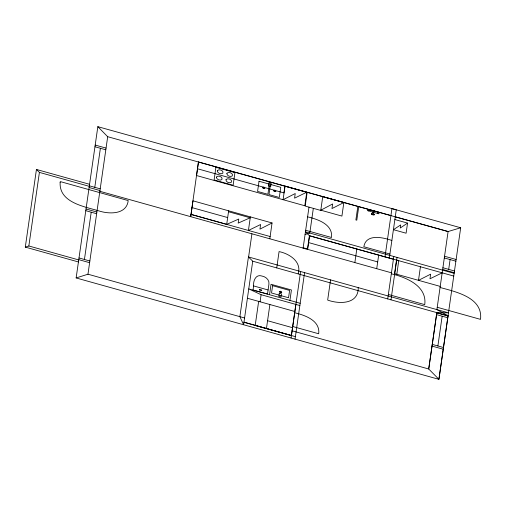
<?xml version="1.0" encoding="UTF-8"?>
<svg xmlns="http://www.w3.org/2000/svg" width="506" height="506" viewBox="0 0 506 506"><rect width="100%" height="100%" fill="white"/><g stroke="black" fill="none" stroke-linecap="round" stroke-linejoin="round"><path stroke-width="0.76" d="M78.43 261.956L25.3 247.111L36.438 169.447L89.568 184.298M25.3 247.111L28.848 245.986L39.405 172.394L36.438 169.447M76.134 277.952L97.835 126.671L460.688 227.763L438.911 379.329L76.134 277.952L87.968 274.208L244.581 317.97M84.432 259.477L91.213 212.204M94.786 187.328L100.384 148.277M87.968 274.208L107.689 136.702L97.835 126.671M198.491 161.983L196.549 175.538L304.821 205.759L306.762 192.204L285.036 186.132L283.088 199.725L295.232 193.539L294.574 198.15L306.762 192.204M191.021 214.373L226.701 224.348L228.649 210.787M250.369 216.903L248.421 230.458L260.609 224.512L259.951 229.123L272.051 222.963L269.825 238.788M248.44 256.94L239.869 316.655L243.607 324.751L252.722 261.197L248.44 256.94L448.48 312.847L436.836 312.645L428.721 368.994L438.911 379.329L448.063 315.782L436.893 309.609L448.095 231.539L460.688 227.763M248.598 256.991L251.925 233.785M253.62 285.928L253.038 289.989L267.516 294.037L268.933 284.157C269.66 280.014 265.846 276.725 262.057 276.061C255.783 273.771 253.057 280.969 253.62 285.928L268.098 289.976M258.655 301.386L255.201 325.434L291.418 335.535L295.852 304.429M260.084 301.791L261.096 294.707L248.75 288.907L300.185 303.284M284.916 186.145L283.942 192.919L197.517 168.77M269.54 294.713L271.039 284.283L291.424 289.982L289.932 300.412M266.441 328.571L269.888 304.53M276.731 267.902L279.072 251.59C289.331 253.658 302.025 261.741 298.167 273.898M308.989 207.137L303.1 248.199L307.446 249.414L309.406 235.726L305.447 231.811L454.148 273.366M303.581 247.858L303.53 248.218L99.859 191.293M291.064 338.014L300.602 271.52M313.334 208.352L309.792 233.026L305.061 234.512M295.042 339.128L304.58 272.633M330.557 279.894L327.66 300.09C339.21 304.245 358.571 304.46 358.223 287.623M390.923 215.562L322.739 196.625L320.76 210.426L305.188 206.075L307.167 192.274L343.859 202.533L341.917 216.087L320.791 210.186M391.467 272.816L354.858 262.589L356.806 249.003M368.849 209.573L368.653 210.951L368.88 209.579M372.903 210.705C373.624 212.469 371.651 213.108 371.512 214.209L372.922 214.942L374.193 214.955L373.599 212.925L373.883 210.977M377.735 213.488L377.938 212.109M376.723 268.699L378.671 255.144M384.996 256.846L391.922 208.605L396.261 209.819L389.342 258.06M387.722 298.919L393.807 256.504M390.98 299.83L397.065 257.415M396.83 274.284L398.722 260.685M407.551 223.089L406.097 233.215L393.428 229.673L400.695 224.93L400.252 228.016L407.551 223.089L394.876 219.547M418.5 280.33L420.442 266.757M436.836 312.645L428.721 368.994L292.095 330.81M448.689 269.375L450.1 259.565M437.88 345.959L442.162 316.187M320.829 210.199L332.638 203.956L331.974 208.561L343.859 202.533M418.532 280.337L430.638 274.176L429.98 278.787L442.168 272.842M250.249 217.738L238.181 223.108L238.762 219.041L226.694 224.386M107.689 136.702L448.095 231.539L395.262 216.815M307.155 192.388L198.434 161.977L190.705 216.682L192.969 200.819L272.089 222.975M372.707 212.084L367.451 210.616L367.653 209.237L379.095 212.438L378.899 213.817L373.681 212.356M372.644 212.514L373.624 212.786M95.198 145.064L106.058 148.1M94.951 146.759L105.817 149.795M307.597 216.853C317.781 219.237 333.125 224.379 331.525 237.497L305.668 230.274M391.865 240.476C382.947 237.371 365.99 233.456 363.839 246.751L389.924 254.037M444.546 256.251L456.134 259.489M444.306 257.946L455.893 261.185M442.895 267.756L454.483 270.995M442.655 269.451L454.243 272.69M228.51 211.736L250.236 217.808M309.406 235.726L453.755 276.061M393.409 259.262L309.596 235.809L307.654 249.363L354.864 262.557M398.772 260.729L396.521 260.097L394.572 273.651L440.22 286.396M191.995 207.599L227.675 217.567M308.622 242.583L377.697 261.918M89.353 185.81L100.213 188.846M191.034 214.417L270.147 236.53M39.405 172.394L89.277 186.328M89.107 187.505L99.973 190.541M303.164 247.744L307.509 248.958M391.328 273.803C406.21 277.301 427.247 285.953 424.743 304.637L388.361 294.473M440.068 287.484C455.805 291.81 483.129 297.515 480.529 319.375L437.228 307.275M86.026 208.991L96.886 212.027M85.78 210.686L96.646 213.722M252.722 261.197L448.063 315.782M436.798 312.923L448.019 316.06M436.551 314.618L447.772 317.755M261.096 294.707L299.862 305.542M432.263 344.39L443.49 347.527M432.023 346.085L443.243 349.222M247.409 298.249L294.84 311.5M294.682 312.771C305.004 315.181 320.349 320.551 318.704 333.77L292.715 326.509M78.999 257.959L89.866 260.995M78.759 259.654L89.619 262.69M28.848 245.986L78.721 259.926M267.522 320.703L292.544 327.698M243.962 322.271L295.403 336.648M243.981 322.145L291.418 335.535M60.132 182.641C59.17 202.634 84.496 206.593 98.79 210.875C109.087 214.304 126.658 214.759 128.201 200.578L60.277 181.597L60.132 182.641M215.917 167.29L214.101 179.946L233.121 185.259L234.936 172.603L215.917 167.29M216.448 177.125C216.416 179.541 220.034 180.863 221.887 179.56C223.184 177.087 218.541 175.165 216.751 176.664L216.448 177.125M217.359 170.8C217.321 173.216 220.945 174.538 222.798 173.235C224.095 170.756 219.452 168.84 217.656 170.339L217.359 170.8M225.98 179.788C225.942 182.204 229.566 183.533 231.419 182.223C232.716 179.744 228.073 177.827 226.283 179.326L225.98 179.788M226.884 173.463C226.852 175.879 230.47 177.201 232.324 175.898C233.62 173.419 228.978 171.502 227.188 173.001L226.884 173.463M259.028 181.249L257.573 191.42L267.889 194.304L269.35 184.133L259.028 181.249M262.412 187.34L263.322 188.561L264.904 188.327L263.993 187.106L262.412 187.34M262.949 187.549L263.468 188.251L264.372 188.112L263.847 187.416L262.949 187.549M268.971 182.83L268.515 185.993L270.691 186.6L271.14 183.438L268.971 182.83M270.438 184.418L268.977 194.582L279.299 197.466L280.754 187.302L270.438 184.418M273.455 190.427L274.366 191.647L275.947 191.413L275.036 190.193L273.455 190.427M259.464 289.318L259.369 290.001L261.672 290.646L261.766 289.963L259.464 289.318M273.986 190.635L274.511 191.338L275.416 191.198L274.891 190.503L273.986 190.635M272.601 285.681L271.551 292.993L288.546 297.743L289.596 290.425L272.601 285.681M279.293 291.469L280.197 292.689L281.785 292.455L280.874 291.235L279.293 291.469M279.293 293.24L278.844 296.408L281.013 297.016L281.469 293.847L279.293 293.24M279.824 291.684L280.343 292.379L281.254 292.247L280.729 291.545L279.824 291.684M357.837 206.391L355.889 219.946L356.793 220.199L358.741 206.644L357.837 206.391M369.348 210.3L368.785 210.281L369.348 210.3M377.312 212.526L377.837 212.811L377.312 212.526M371.448 213.753C372.777 215.467 377.349 214.557 371.461 213.791"/></g></svg>
